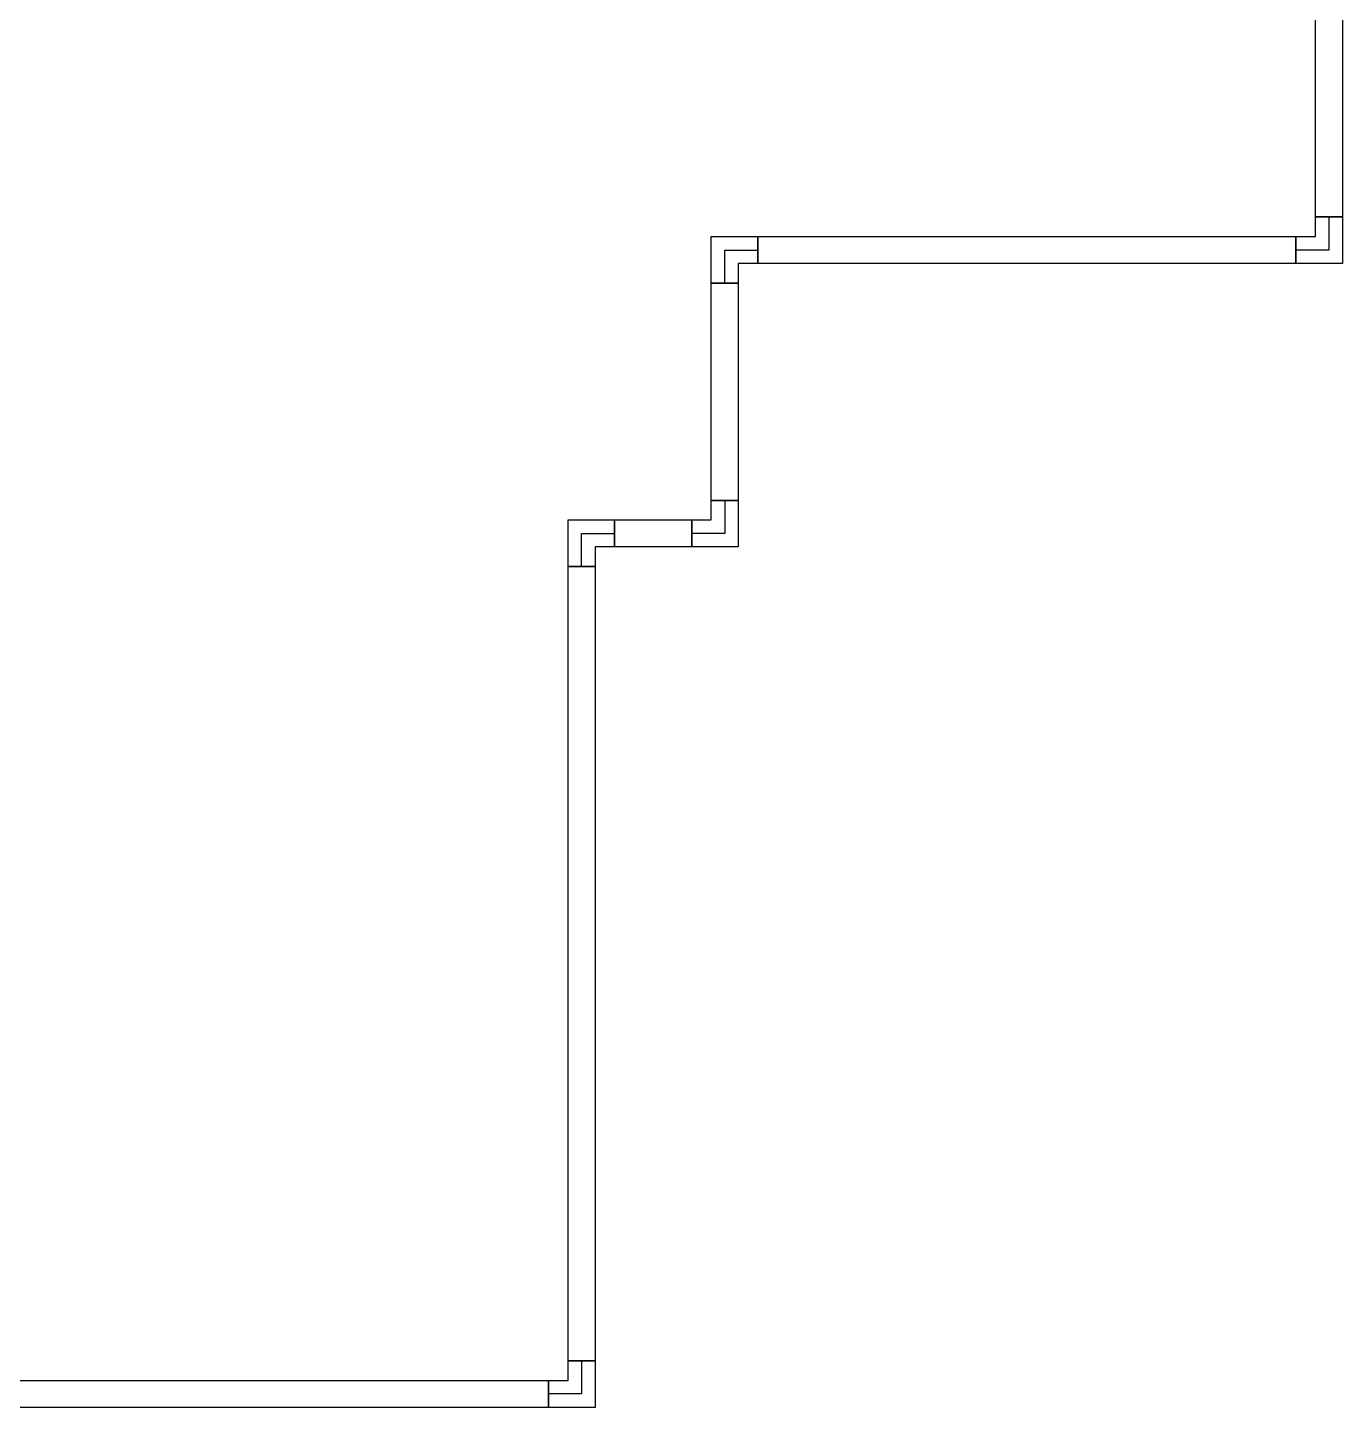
# Model space of a CAD drawing. Header units: millimetres. Extents: x 28486 to 374549, y -351975 to 868946.
# Drawn here: x 137914 to 169579, y -278520 to -245287 of the extents above; entities that cross this region are included whole.
import ezdxf

# ---------------------------------------------------------------- set-up
doc = ezdxf.new("R2010")
doc.units = ezdxf.units.MM
doc.header["$LTSCALE"] = 150
doc.layers.add('-----27 Bus Duct_HV_6.6kV (추후 증설용)', color=150, linetype='Continuous')

# ---------------------------------------------------------------- blocks, each defined once
blk = doc.blocks.new('A$C299894f3')
at = {"layer": '-----27 Bus Duct_HV_6.6kV (추후 증설용)'}
for p, q in [((472, 650, 0), (472, 1122, 0)), ((472, 1122, 0), (1122, 1122, 0)), ((797, 1122, 0), (797, 325, 0)), ((1122, 1122, 0), (1122, 0, 0)), ((0, 0, 0), (0, 650, 0)), ((0, 650, 0), (472, 650, 0)), ((797, 325, 0), (0, 325, 0)), ((1122, 0, 0), (0, 0, 0))]:
    blk.add_line(p, q, dxfattribs=at)

msp = doc.modelspace()

# ---------------------------------------------------------------- linework, layer by layer
at = {"layer": '-----27 Bus Duct_HV_6.6kV (추후 증설용)', "elevation": 0}
for points in [[(169579, -249848), (168929, -249848), (168929, -232077), (169579, -232077)], [(155501, -250970), (155501, -250320), (168457, -250320), (168457, -250970)], [(155029, -256673), (154379, -256673), (154379, -251442), (155029, -251442)], [(152051, -257795), (152051, -257145), (153907, -257145), (153907, -257795)], [(99531, -278520), (99531, -277870), (150457, -277870), (150457, -278520)]]:
    msp.add_lwpolyline(points, close=True, dxfattribs=at)
at = {"layer": '-----27 Bus Duct_HV_6.6kV (추후 증설용)'}
msp.add_lwpolyline([(151579, -277398), (150929, -277398), (150929, -258267), (151579, -258267)], close=True, dxfattribs=at)

# ---------------------------------------------------------------- block references
for p in [(168457, -250970), (153907, -257795, 0), (150457, -278520, 0)]:
    msp.add_blockref('A$C299894f3', p, dxfattribs=at)
at = {"layer": '-----27 Bus Duct_HV_6.6kV (추후 증설용)', "rotation": 180}
for p in [(155501, -250320, 0), (152051, -257145)]:
    msp.add_blockref('A$C299894f3', p, dxfattribs=at)

doc.saveas('drawing.dxf')
